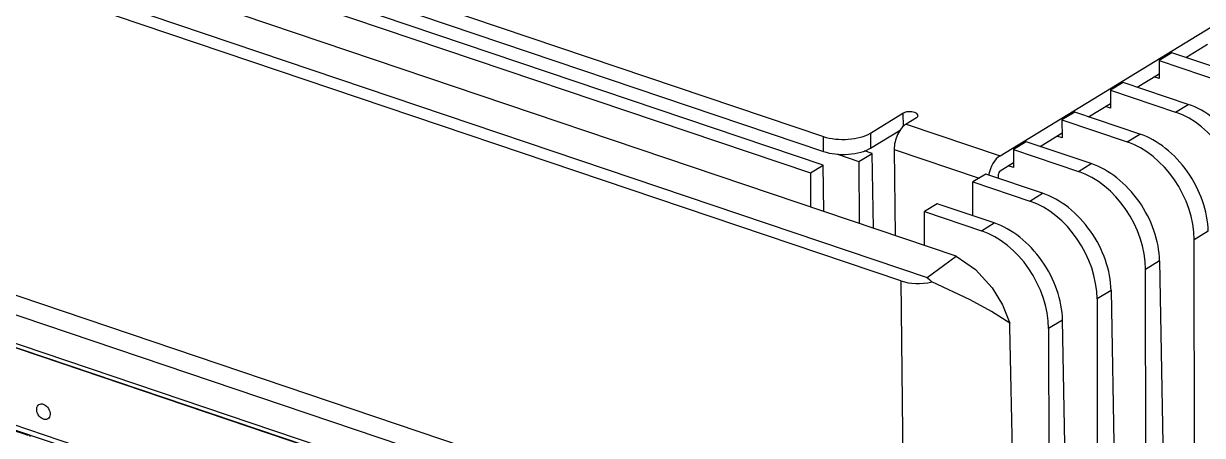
# Model space of a CAD drawing. Header units: millimetres. Extents: x 113 to 1101, y 63 to 734.
# Drawn here: x 972.8 to 1042.9, y 268.4 to 292.8 of the extents above; entities that cross this region are included whole.
import ezdxf

# ---------------------------------------------------------------- set-up
doc = ezdxf.new("R2010")
doc.units = ezdxf.units.MM

msp = doc.modelspace()

# ---------------------------------------------------------------- linework, layer by layer
for p, q in [((1030.845, 284.973), (1084.931, 317.962)), ((1028.228, 279.01), (931.316, 311.708)), ((929.124, 310.597), (1026.512, 277.738)), ((1020.327, 284.41), (944.991, 309.829)), ((948.589, 310.325), (1020.338, 286.116)), ((1024.955, 277.533), (930.086, 309.543)), ((944.232, 309.367), (1019.568, 283.947)), ((948.598, 309.435), (1020.347, 285.226)), ((1041.886, 290.811), (1043.19, 291.607)), ((1041.06, 291.09), (1040.301, 290.627)), ((1044.927, 289.785), (1041.06, 291.09)), ((1025.139, 258.844), (930.271, 290.853)), ((1040.301, 290.627), (1044.168, 289.322)), ((1040.301, 290.627), (1040.303, 289.553)), ((1025.15, 257.687), (930.282, 289.696)), ((1038.999, 289.051), (1040.303, 289.846)), ((1040.303, 289.553), (1039.994, 289.658)), ((1038.173, 289.329), (1037.414, 288.866)), ((1037.414, 288.866), (1041.281, 287.561)), ((1037.414, 288.866), (1037.416, 287.793)), ((1042.04, 288.024), (1038.173, 289.329)), ((1023.14, 286.314), (1025.071, 287.493)), ((1025.071, 287.493), (1025.079, 286.706)), ((1035.286, 287.568), (1034.527, 287.105)), ((1039.153, 286.263), (1035.286, 287.568)), ((1036.112, 287.29), (1037.416, 288.085)), ((1037.416, 287.793), (1037.107, 287.897)), ((1041.281, 287.561), (1042.04, 288.024)), ((1025.868, 287.224), (1025.265, 286.856)), ((1025.265, 286.856), (1030.845, 284.973)), ((1034.527, 287.105), (1038.394, 285.801)), ((1034.527, 287.105), (1034.529, 286.032)), ((1020.347, 285.226), (1020.338, 286.116)), ((1023.14, 286.314), (1023.148, 285.425)), ((1023.148, 285.425), (1024.909, 286.498)), ((1033.225, 285.529), (1034.529, 286.324)), ((1034.529, 286.032), (1034.22, 286.136)), ((1038.394, 285.801), (1039.153, 286.263)), ((1024.551, 285.346), (1024.601, 280.233)), ((1024.551, 285.346), (1029.595, 283.644)), ((1032.399, 285.807), (1031.64, 285.344)), ((1031.64, 285.344), (1035.507, 284.04)), ((1031.64, 285.344), (1031.642, 284.271)), ((1036.266, 284.503), (1032.399, 285.807)), ((940.264, 284.642), (1015.202, 259.358)), ((1021.187, 285.063), (1022.457, 284.635)), ((1022.457, 284.635), (1023.234, 285.109)), ((1022.457, 284.635), (1022.463, 280.955)), ((1023.234, 285.109), (1022.793, 285.257)), ((1023.315, 280.667), (1023.234, 285.109)), ((1015.692, 258.94), (940.754, 284.225)), ((940.876, 284.165), (1015.814, 258.881)), ((1019.568, 283.947), (1020.327, 284.41)), ((1019.568, 283.947), (1019.572, 281.93)), ((1020.377, 281.658), (1020.327, 284.41)), ((1029.991, 283.885), (1029.232, 283.422)), ((1033.379, 282.742), (1029.991, 283.885)), ((1030.854, 284.083), (1031.642, 284.563)), ((1031.642, 284.271), (1031.333, 284.375)), ((1035.507, 284.04), (1036.266, 284.503)), ((1029.232, 283.422), (1032.62, 282.279)), ((1029.235, 281.405), (1029.232, 283.422)), ((1030.735, 283.831), (1030.737, 283.633)), ((1032.62, 282.279), (1033.379, 282.742)), ((1027.104, 282.124), (1026.345, 281.661)), ((1030.492, 280.981), (1027.104, 282.124)), ((1026.345, 281.661), (1029.733, 280.518)), ((1026.348, 279.644), (1026.345, 281.661)), ((1029.733, 280.518), (1030.492, 280.981)), ((1043.219, 280.491), (1042.387, 279.983)), ((1042.408, 266.566), (1042.387, 279.983)), ((1040.332, 278.73), (1039.5, 278.222)), ((1040.332, 278.73), (1040.575, 265.448)), ((1039.521, 264.805), (1039.5, 278.222)), ((1024.955, 277.533), (1025.139, 258.844)), ((1037.446, 276.969), (1036.613, 276.461)), ((1037.446, 276.969), (1037.688, 263.687)), ((1036.613, 276.461), (1036.634, 263.044)), ((1034.559, 275.208), (1033.726, 274.701)), ((1034.801, 261.926), (1034.559, 275.208)), ((1033.726, 274.701), (1033.747, 261.283)), ((1011.038, 255.879), (970.779, 269.463)), ((971.761, 268.85), (977.19, 267.018)), ((973.016, 268.364), (972.043, 268.692)), ((972.948, 268.421), (973.016, 268.364)), ((973.124, 268.362), (972.948, 268.421)), ((973.052, 268.386), (973.016, 268.364)), ((973.124, 268.362), (973.191, 268.305))]:
    msp.add_line(p, q)
for points in [[(1026.512, 277.738), (1027.483, 278.447), (1028.228, 279.01)], [(1028.228, 279.01), (1029.379, 278.219), (1030.377, 277.123), (1030.993, 276.11), (1031.424, 275.027)], [(1026.512, 277.738), (1026.673, 277.595), (1026.792, 277.473)], [(1031.424, 275.027), (1030.333, 275.711), (1029.066, 276.418), (1026.792, 277.473)]]:
    msp.add_lwpolyline(points)
for centre, major_axis, ratio, start_param, end_param in [((1025.47, 287.358), (0.5, 0.005), 0.455889, 5.630608, 8.7722), ((1041.288, 283.089), (-2.546, 4.303), 0.71266, 4.021235, 5.592031), ((1042.12, 283.597), (2.659, -4.235), 0.701523, 0.860957, 2.431754), ((1025.275, 285.788), (0.384, 1.137), 0.540463, 0.572627, 2.143424), ((1021.545, 286.852), (-2, -0.02), 0.455889, 0.918219, 2.489015), ((1039.233, 281.836), (2.659, -4.235), 0.701523, 0.860957, 2.431754), ((1021.554, 285.962), (2, 0.02), 0.455889, 4.059811, 5.630608), ((1038.401, 281.328), (-2.546, 4.303), 0.71266, 4.021235, 5.592031), ((1030.856, 283.905), (0.384, 1.137), 0.540463, 0.572627, 1.819471), ((1030.856, 283.905), (0.064, 0.19), 0.540463, 0.572627, 2.143424), ((1035.514, 279.567), (-2.546, 4.303), 0.71266, 4.021235, 5.592031), ((1036.346, 280.075), (2.659, -4.235), 0.701523, 0.860957, 2.431754), ((1033.459, 278.314), (2.659, -4.235), 0.701523, 0.860957, 2.431754), ((1032.627, 277.806), (-2.546, 4.303), 0.71266, 4.021235, 5.592031), ((1029.74, 276.045), (-2.546, 4.303), 0.71266, 4.021235, 5.592031), ((1030.573, 276.553), (2.659, -4.235), 0.701523, 0.860957, 2.431754), ((1028.226, 284.453), (3.728, 6.719), 0.595914, 3.250343, 3.626146), ((1029.536, 151.603), (-7.288, 398.616), 0.010928, 4.98817, 5.026994)]:
    msp.add_ellipse(centre, major_axis=major_axis, ratio=ratio, start_param=start_param, end_param=end_param)
for major_axis in [(-0.26, 0.427), (0.26, -0.427)]:
    msp.add_ellipse((973.961, 269.765), major_axis=major_axis, ratio=0.707153)

doc.saveas('drawing.dxf')
